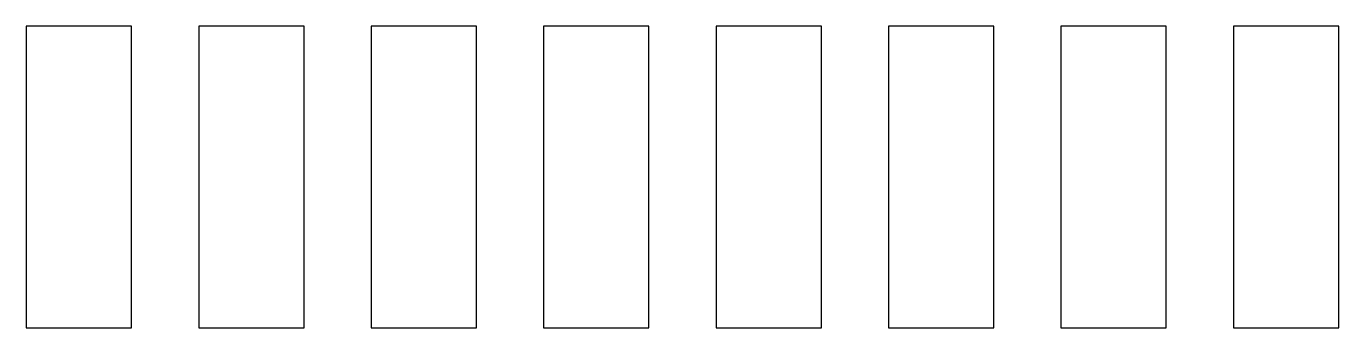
# Model space of a CAD drawing. Header units: metres. Extents: x -22.4 to 38.4, y -7 to 7.
import ezdxf

# ---------------------------------------------------------------- set-up
doc = ezdxf.new("R2010")
doc.units = ezdxf.units.M

msp = doc.modelspace()

# ---------------------------------------------------------------- linework, layer by layer
for p, q in [((-17.5553, 7), (-22.4447, 7)), ((-22.4447, 7), (-22.4447, -7)), ((-17.5553, -7), (-17.5553, 7)), ((-9.55531, 7), (-14.4447, 7)), ((-14.4447, 7), (-14.4447, -7)), ((-9.55531, -7), (-9.55531, 7)), ((-1.55531, 7), (-6.44467, 7)), ((-6.44467, 7), (-6.44467, -7)), ((-1.55531, -7), (-1.55531, 7)), ((6.44467, 7), (1.55531, 7)), ((1.55531, 7), (1.55531, -7)), ((6.44467, -7), (6.44467, 7)), ((14.4447, 7), (9.55531, 7)), ((9.55531, 7), (9.55531, -7)), ((14.4447, -7), (14.4447, 7)), ((22.4447, 7), (17.5553, 7)), ((17.5553, 7), (17.5553, -7)), ((22.4447, -7), (22.4447, 7)), ((30.4447, 7), (25.5553, 7)), ((25.5553, 7), (25.5553, -7)), ((30.4447, -7), (30.4447, 7)), ((38.4447, 7), (33.5553, 7)), ((33.5553, 7), (33.5553, -7)), ((38.4447, -7), (38.4447, 7)), ((-22.4447, -7), (-17.5553, -7)), ((-14.4447, -7), (-9.55531, -7)), ((-6.44467, -7), (-1.55531, -7)), ((1.55531, -7), (6.44467, -7)), ((9.55531, -7), (14.4447, -7)), ((17.5553, -7), (22.4447, -7)), ((25.5553, -7), (30.4447, -7)), ((33.5553, -7), (38.4447, -7))]:
    msp.add_line(p, q)

doc.saveas('drawing.dxf')
